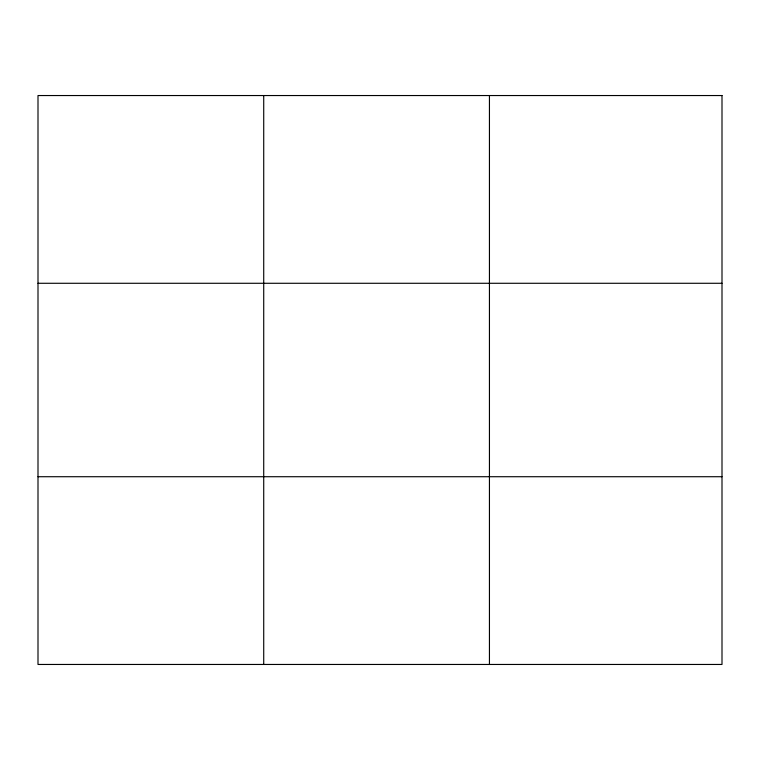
<?xml version="1.0" encoding="UTF-8"?>
<svg xmlns="http://www.w3.org/2000/svg" width="760" height="760" viewBox="0 0 760 760"><rect width="100%" height="100%" fill="white"/><g stroke="black" fill="none" stroke-linecap="round" stroke-linejoin="round"><path stroke-width="1.14" d="M263.72 95.541L263.72 664.458M489.44 95.541L489.44 664.458M38 283.28L722 283.28M38 476.719L722 476.719M722 95.541L722 664.458L38 664.458L38 95.541L722 95.541"/></g></svg>
